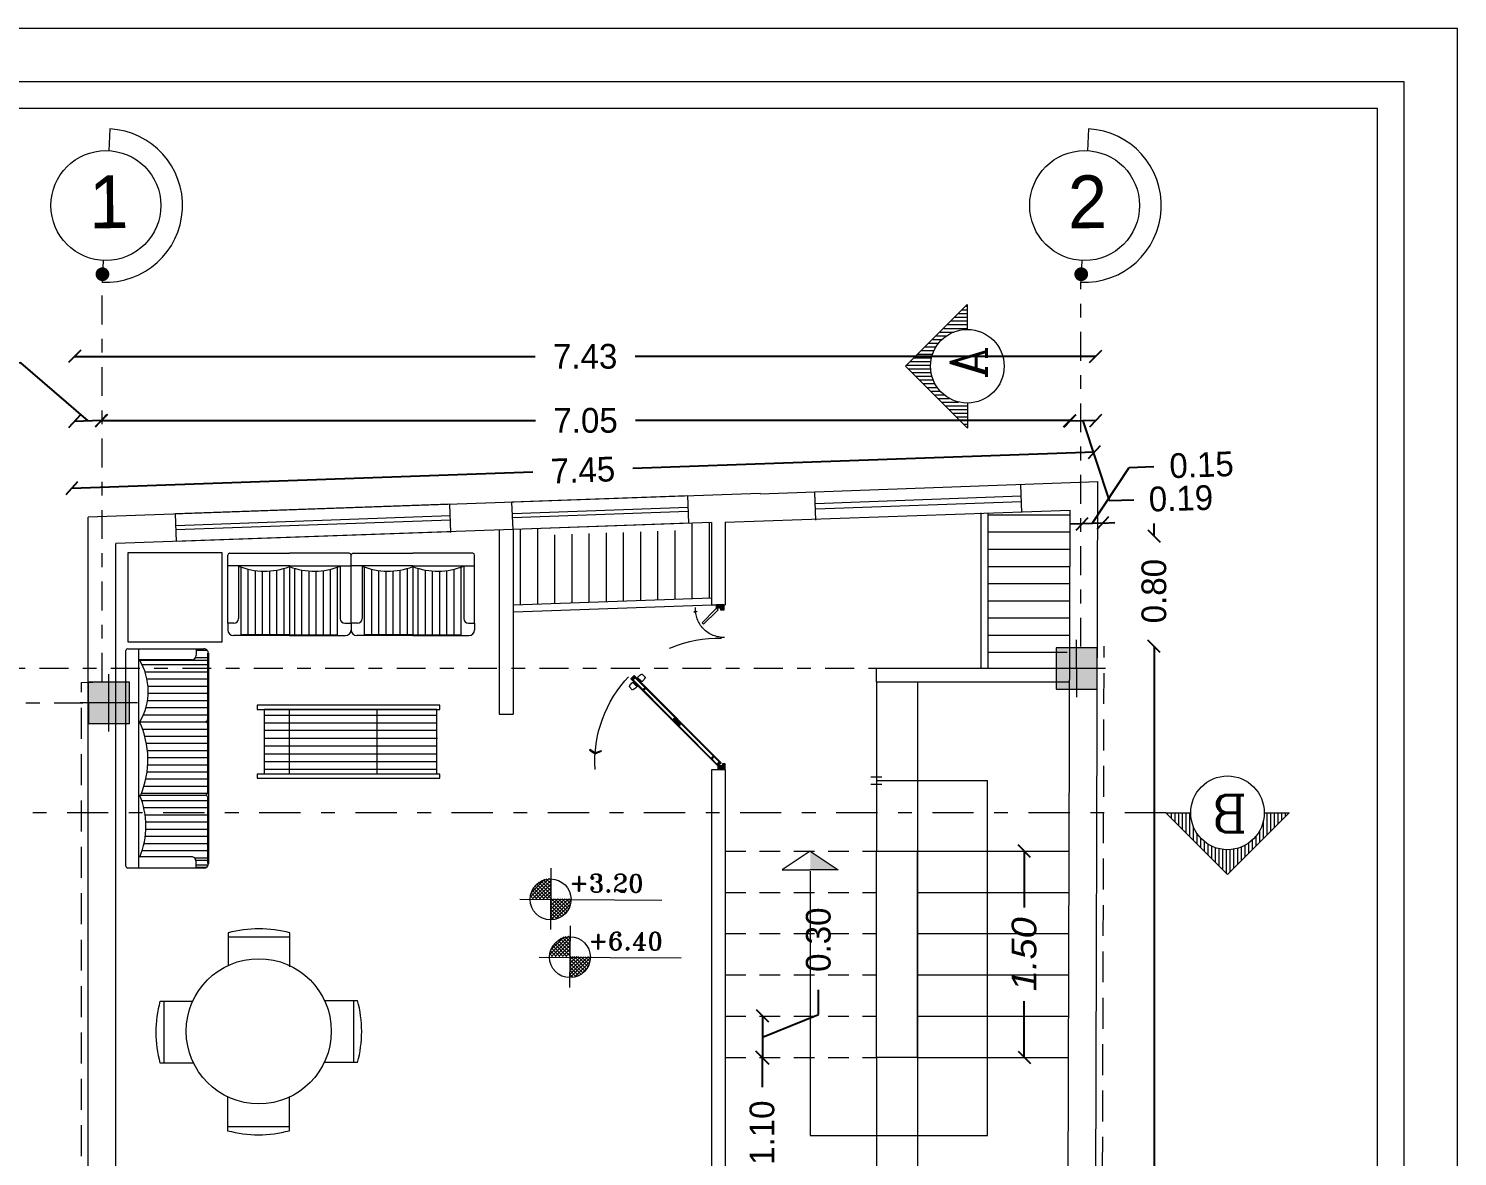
# Model space of a CAD drawing. Header units: metres. Extents: x 500 to 621, y -238 to -209.
# Drawn here: x 505.68 to 516.08, y -222.62 to -214.41 of the extents above; entities that cross this region are included whole.
import ezdxf

# ---------------------------------------------------------------- set-up
doc = ezdxf.new("R2010")
doc.units = ezdxf.units.M
doc.header["$LTSCALE"] = 6
doc.header["$MEASUREMENT"] = 0
for name, pattern in [('ACAD_ISO03W100', [30, 12, -18]), ('CONTINU', [0]), ('DASHDOT', [1, 0.5, -0.25, 0, -0.25]), ('HIDDEN', [0.375, 0.25, -0.125]), ('HIDDEN2', [0.1875, 0.125, -0.0625])]:
    doc.linetypes.add(name, pattern=pattern)
doc.layers.get('0').update_dxf_attribs({"lineweight": 0})
doc.layers.get('Defpoints').update_dxf_attribs({"lineweight": 0})
for name, color, linetype, lineweight in [('7', 8, 'Continuous', 0), ('AKS', 3, 'Continuous', 0), ('DASH', 1, 'HIDDEN', 0), ('door', 44, 'Continuous', 0), ('FURNITURE', 41, 'Continuous', 0), ('khate boresh', 2, 'Continuous', 0), ('LINE0.1', 1, 'Continuous', 0), ('LINE2', 2, 'Continuous', 0), ('MOBL', 1, 'Continuous', 0), ('MOBLMAN', 2, 'Continuous', 0), ('Wall-plan', 7, 'Continuous', 0)]:
    doc.layers.add(name, color=color, linetype=linetype, lineweight=lineweight)
doc.styles.add('(4)Arial Cursiva', font='ariali.ttf', dxfattribs={"width": 1.1})
doc.styles.add('ROMANC', font='romanc', dxfattribs={"width": 0.75, "height": 0.225})
doc.styles.add('ROMANT', font='romant')
doc.styles.add('ROMANTIC', font='rom_____.pfb', dxfattribs={"height": 0.25})
doc.styles.add('style4', font='', dxfattribs={"height": 0.18})
doc.styles.get('style4').set_extended_font_data('Alborz Badr')
doc.dimstyles.new('1-100', dxfattribs={"dimtxt": 0.22, "dimasz": 0.09, "dimexe": 0.18, "dimexo": 0.0625, "dimgap": 0.09, "dimtad": 0, "dimzin": 0, "dimdsep": 46, "dimtxsty": 'style4', "dimblk": 'OBLIQUE', "dimcen": 0.09, "dimse1": 1, "dimse2": 1, "dimclrd": 1, "dimclrt": 81, "dimadec": 0, "dimazin": 0, "dimtfac": 1, "dimtofl": 0, "dimtmove": 1, "dimatfit": 3, "dimfxl": 1, "dimtolj": 1, "dimtzin": 0, "dimarcsym": 0})
pattern_1 = [(180, (2031.1426552, 2056.4238165), (1e-15, -0.0020833333333), [])]

# ---------------------------------------------------------------- blocks, each defined once
blk = doc.blocks.new('door2')
at = {"layer": 'door'}
h = blk.add_hatch(dxfattribs=at)
h.set_pattern_fill('_USER', color=256, scale=0.002083, angle=-180, style=0, pattern_type=0)
h.set_pattern_definition(pattern_1)
h.paths.add_polyline_path([(1338.493, 1912.645), (1338.497, 1912.649), (1338.485, 1912.661), (1338.461, 1912.637), (1338.473, 1912.625), (1338.477, 1912.629)])
h = blk.add_hatch(dxfattribs=at)
h.set_pattern_fill('_USER', color=256, scale=0.002083, angle=-180, style=0, pattern_type=0)
h.set_pattern_definition(pattern_1)
h.paths.add_polyline_path([(1338.815, 1912.29), (1338.832, 1912.306), (1338.788, 1912.351), (1338.771, 1912.334), (1338.775, 1912.33)])
h = blk.add_hatch(dxfattribs=at)
h.set_pattern_fill('_USER', color=256, scale=0.002083, angle=45, style=0, pattern_type=0)
h.set_pattern_definition([(135, (645.9489042, 2056.4346499), (0.0014731391275, 0.0014731391275), [])])
h.paths.add_polyline_path([(1337.962, 1911.994), (1337.976, 1911.994), (1337.976, 1911.973), (1337.935, 1911.973), (1337.935, 1912.027), (1337.962, 1912.027)])
h = blk.add_hatch(dxfattribs=at)
h.set_pattern_fill('_USER', color=256, scale=0.002083, angle=-180, style=0, pattern_type=0)
h.set_pattern_definition(pattern_1)
h.paths.add_polyline_path([(1339.129, 1912.016), (1339.119, 1912.026), (1339.116, 1912.023), (1339.099, 1912.006), (1339.096, 1912.003), (1339.106, 1911.993)])
h = blk.add_hatch(dxfattribs=at)
h.set_pattern_fill('_USER', color=256, scale=0.002083, angle=45, style=0, pattern_type=0)
h.set_pattern_definition([(45, (2031.1426552, 2056.4238165), (-0.0014731391275, 0.0014731391275), [])])
h.paths.add_polyline_path([(1339.129, 1911.983), (1339.115, 1911.983), (1339.115, 1911.962), (1339.157, 1911.962), (1339.157, 1912.016), (1339.129, 1912.016)])
at = {"layer": 'DASH', "ltscale": 0.5}
for centre, radius, start, end in [((1339.096, 1912.016), 0.912, 86.1785, 181.7021), ((1337.97, 1911.974), 0.208, 358.2979, 93.8215)]:
    blk.add_arc(centre, radius, start, end, dxfattribs=at)
at = {"layer": 'door'}
for p, q in [((1338.472, 1912.556), (1338.451, 1912.577)), ((1338.461, 1912.637), (1338.485, 1912.661)), ((1338.473, 1912.625), (1338.461, 1912.637)), ((1338.472, 1912.611), (1338.469, 1912.607)), ((1338.477, 1912.629), (1338.473, 1912.625)), ((1338.505, 1912.582), (1338.476, 1912.611)), ((1338.477, 1912.629), (1338.493, 1912.645)), ((1338.485, 1912.606), (1338.482, 1912.604)), ((1338.482, 1912.604), (1338.498, 1912.588)), ((1338.482, 1912.604), (1338.498, 1912.588)), ((1338.484, 1912.611), (1338.483, 1912.608)), ((1338.502, 1912.589), (1338.483, 1912.608)), ((1338.502, 1912.589), (1338.483, 1912.608)), ((1338.484, 1912.614), (1338.508, 1912.59)), ((1338.485, 1912.614), (1338.484, 1912.614)), ((1338.484, 1912.614), (1338.484, 1912.611)), ((1338.506, 1912.59), (1338.484, 1912.611)), ((1338.484, 1912.611), (1338.506, 1912.59)), ((1338.497, 1912.649), (1338.485, 1912.661)), ((1338.509, 1912.59), (1338.485, 1912.614)), ((1338.493, 1912.645), (1338.497, 1912.649)), ((1338.501, 1912.59), (1338.498, 1912.588)), ((1338.505, 1912.578), (1338.501, 1912.574)), ((1338.506, 1912.59), (1338.502, 1912.589)), ((1338.508, 1912.59), (1338.506, 1912.59)), ((1338.508, 1912.638), (1338.509, 1912.638)), ((1338.532, 1912.614), (1338.508, 1912.638)), ((1338.508, 1912.59), (1338.509, 1912.59)), ((1338.509, 1912.638), (1338.533, 1912.614)), ((1338.509, 1912.638), (1338.511, 1912.638)), ((1338.511, 1912.638), (1338.515, 1912.639)), ((1338.532, 1912.617), (1338.511, 1912.638)), ((1338.511, 1912.638), (1338.532, 1912.617)), ((1338.512, 1912.65), (1338.516, 1912.654)), ((1338.541, 1912.618), (1338.512, 1912.647)), ((1338.533, 1912.62), (1338.515, 1912.639)), ((1338.533, 1912.62), (1338.515, 1912.639)), ((1338.516, 1912.638), (1338.518, 1912.64)), ((1338.518, 1912.64), (1338.534, 1912.624)), ((1338.518, 1912.64), (1338.534, 1912.624)), ((1338.532, 1912.622), (1338.534, 1912.624)), ((1338.532, 1912.617), (1338.533, 1912.62)), ((1338.533, 1912.614), (1338.532, 1912.617)), ((1338.533, 1912.614), (1338.532, 1912.614)), ((1338.544, 1912.618), (1338.548, 1912.621)), ((1338.566, 1912.651), (1338.545, 1912.672)), ((1338.553, 1912.558), (1338.564, 1912.569)), ((1338.558, 1912.553), (1338.553, 1912.558)), ((1338.555, 1912.55), (1338.572, 1912.567)), ((1338.569, 1912.564), (1338.564, 1912.569)), ((1338.771, 1912.334), (1338.788, 1912.351)), ((1338.832, 1912.306), (1338.788, 1912.351)), ((1338.815, 1912.29), (1338.832, 1912.306)), ((1337.972, 1912.037), (1338.069, 1912.133)), ((1338.08, 1912.122), (1337.984, 1912.025)), ((1337.984, 1912.025), (1338.08, 1912.122)), ((1338.069, 1912.133), (1338.08, 1912.122)), ((1339.055, 1912.05), (1339.072, 1912.067)), ((1339.099, 1912.006), (1339.055, 1912.05)), ((1339.058, 1912.053), (1339.063, 1912.048)), ((1339.063, 1912.048), (1339.074, 1912.059)), ((1339.069, 1912.064), (1339.074, 1912.059)), ((1339.116, 1912.023), (1339.072, 1912.067)), ((1337.935, 1912.027), (1337.935, 1911.973)), ((1337.962, 1912.027), (1337.935, 1912.027)), ((1337.935, 1911.973), (1337.976, 1911.973)), ((1337.962, 1912.027), (1337.972, 1912.037)), ((1337.974, 1912.015), (1337.962, 1912.027)), ((1337.962, 1911.994), (1337.962, 1912.027)), ((1337.976, 1911.994), (1337.962, 1911.994)), ((1337.984, 1912.025), (1337.974, 1912.015)), ((1337.976, 1911.973), (1337.976, 1911.994)), ((1339.099, 1912.006), (1339.096, 1912.003)), ((1339.096, 1912.003), (1339.106, 1911.993)), ((1339.116, 1912.023), (1339.099, 1912.006)), ((1339.106, 1911.993), (1339.129, 1912.016)), ((1339.115, 1911.983), (1339.129, 1911.983)), ((1339.115, 1911.962), (1339.115, 1911.983)), ((1339.157, 1911.962), (1339.115, 1911.962)), ((1339.119, 1912.026), (1339.116, 1912.023)), ((1339.129, 1912.016), (1339.119, 1912.026)), ((1339.129, 1911.983), (1339.129, 1912.016)), ((1339.129, 1912.016), (1339.157, 1912.016)), ((1339.157, 1912.016), (1339.157, 1911.962))]:
    blk.add_line(p, q, dxfattribs=at)
at = {"layer": 'door', "linetype": 'CONTINU'}
for p, q in [((1338.473, 1912.625), (1339.096, 1912.003)), ((1339.096, 1912.003), (1338.473, 1912.625)), ((1338.775, 1912.33), (1338.477, 1912.629)), ((1338.788, 1912.351), (1338.493, 1912.645)), ((1339.119, 1912.026), (1338.497, 1912.649)), ((1338.775, 1912.33), (1339.099, 1912.006)), ((1339.116, 1912.023), (1338.832, 1912.306))]:
    blk.add_line(p, q, dxfattribs=at)
at = {"layer": 'door'}
for points in [[(1339.039, 1912.926), (1339.021, 1912.879), (1339.017, 1912.881), (1339.034, 1912.925), (1339.009, 1912.966), (1339.013, 1912.968)], [(1337.983, 1912.182), (1337.987, 1912.172), (1337.988, 1912.172), (1337.984, 1912.182), (1337.99, 1912.191), (1337.989, 1912.192)]]:
    blk.add_lwpolyline(points, close=True, dxfattribs=at)
for centre, radius, start, end in [((1338.521, 1912.551), 0.0765, 133.2263, 157.7373), ((1338.453, 1912.579), 0.0025, 157.7373, 225), ((1338.474, 1912.609), 0.0025, 45, 135), ((1338.445, 1912.627), 0.0765, 292.2627, 316.7737), ((1338.503, 1912.58), 0.0025, 315, 45), ((1338.514, 1912.648), 0.0025, 135, 225), ((1338.571, 1912.601), 0.0765, 112.2627, 136.7737), ((1338.543, 1912.619), 0.0025, 225, 315), ((1338.543, 1912.67), 0.0025, 45, 112.2627), ((1338.496, 1912.677), 0.0765, 313.2263, 337.7373), ((1338.564, 1912.649), 0.0025, 337.7373, 45), ((1338.473, 1912.558), 0.0025, 225, 292.2627)]:
    blk.add_arc(centre, radius, start, end, dxfattribs=at)
blk = doc.blocks.new('CANAPEH2KH')
at = {"color": 24, "linetype": 'Continuous'}
for p, q in [((-0.524, 0), (0, 0)), ((0.524, 0), (0, 0)), ((-0.54, -0.612), (-0.54, -0.016)), ((0, -0.111), (-0.536, -0.111)), ((-0.445, -0.111), (-0.445, -0.572)), ((0, -0.111), (0, -0.713)), ((0, -0.111), (0.536, -0.111)), ((0.422, -0.721), (0.422, -0.122)), ((0.445, -0.111), (0.445, -0.572)), ((0.54, -0.612), (0.54, -0.016)), ((-0.54, -0.612), (-0.54, -0.671)), ((-0.485, -0.612), (-0.54, -0.612)), ((0.485, -0.612), (0.54, -0.612)), ((0.54, -0.612), (0.54, -0.671)), ((0, -0.721), (-0.49, -0.721)), ((0, -0.713), (-0.421, -0.713)), ((0, -0.713), (0.421, -0.713)), ((0, -0.721), (0.49, -0.721))]:
    blk.add_line(p, q, dxfattribs=at)
at = {"color": 9, "linetype": 'Continuous', "ltscale": 0.02}
for p, q in [((-0.422, -0.721), (-0.422, -0.122)), ((-0.36, -0.713), (-0.36, -0.14)), ((-0.297, -0.713), (-0.297, -0.152)), ((-0.235, -0.713), (-0.235, -0.157)), ((-0.172, -0.713), (-0.172, -0.155)), ((-0.11, -0.713), (-0.11, -0.148)), ((-0.047, -0.713), (-0.047, -0.133)), ((0.047, -0.713), (0.047, -0.133)), ((0.11, -0.713), (0.11, -0.148)), ((0.172, -0.713), (0.172, -0.155)), ((0.235, -0.713), (0.235, -0.157)), ((0.297, -0.713), (0.297, -0.152)), ((0.36, -0.713), (0.36, -0.14))]:
    blk.add_line(p, q, dxfattribs=at)
at = {"color": 24, "linetype": 'Continuous'}
for centre, radius, start, end in [((-0.524, -0.016), 0.016, 90, 180), ((-0.216, 0.461), 0.618, 248.1861, 290.5123), ((0.216, 0.461), 0.618, 249.4877, 291.8139), ((0.524, -0.016), 0.016, 0, 90), ((-0.485, -0.572), 0.04, 270, 0), ((0.485, -0.572), 0.04, 180, 270), ((-0.49, -0.671), 0.05, 180, 270), ((0.49, -0.671), 0.05, 270, 0)]:
    blk.add_arc(centre, radius, start, end, dxfattribs=at)
blk = doc.blocks.new('RAHATY')
at = {"color": 24, "linetype": 'Continuous'}
for p, q in [((-0.319, 0.027), (-0.319, -1.571)), ((-0.282, 0.027), (-0.319, 0.027)), ((-0.282, -1.571), (-0.282, 0.027)), ((-0.282, 0), (-0.282, -1.511)), ((0.282, 0), (-0.282, 0)), ((0.282, -1.511), (0.282, 0)), ((0.283, 0.027), (0.283, -1.571)), ((0.319, 0.027), (0.283, 0.027)), ((0.319, -1.571), (0.319, 0.027)), ((-0.282, -0.524), (0.284, -0.524)), ((-0.282, -1.292), (0.284, -1.292)), ((-0.319, -1.571), (-0.282, -1.571)), ((-0.282, -1.511), (0.282, -1.511)), ((0.283, -1.571), (0.319, -1.571))]:
    blk.add_line(p, q, dxfattribs=at)
at = {"color": 9, "linetype": 'Continuous'}
for p, q in [((-0.229, 0.001), (-0.229, -1.512)), ((-0.165, -1.512), (-0.165, 0.001)), ((-0.097, 0.001), (-0.097, -1.508)), ((-0.029, -1.508), (-0.029, 0.005)), ((0.039, 0.001), (0.039, -1.512)), ((0.108, -1.512), (0.108, 0.001)), ((0.176, 0.001), (0.176, -1.512)), ((0.24, -1.512), (0.24, 0.001))]:
    blk.add_line(p, q, dxfattribs=at)
at = {"linetype": 'Continuous'}
blk.add_line((-0.282, -1.166), (-0.282, -1.182), dxfattribs=at)
blk = doc.blocks.new('CANAPEHKH')
at = {"color": 24, "linetype": 'Continuous'}
for p, q in [((-0.943, 0), (0.943, 0)), ((-0.959, -0.681), (-0.959, -0.016)), ((0.959, -0.111), (-0.959, -0.111)), ((-0.861, -0.573), (-0.861, -0.111)), ((-0.32, -0.114), (-0.32, -0.697)), ((0.317, -0.706), (0.317, -0.121)), ((0.32, -0.114), (0.32, -0.697)), ((0.857, -0.721), (0.857, -0.121)), ((0.861, -0.573), (0.861, -0.111)), ((0.959, -0.016), (0.959, -0.681)), ((-0.308, -0.712), (-0.308, -0.135)), ((-0.959, -0.613), (-0.901, -0.613)), ((-0.955, -0.698), (-0.955, -0.613)), ((-0.933, -0.718), (-0.933, -0.613)), ((0.959, -0.613), (0.901, -0.613)), ((0.942, -0.714), (0.942, -0.613)), ((-0.336, -0.713), (-0.919, -0.713)), ((0.919, -0.721), (-0.919, -0.721)), ((0.919, -0.713), (-0.304, -0.713)), ((0.317, -0.721), (0.317, -0.713)), ((0.919, -0.713), (0.336, -0.713))]:
    blk.add_line(p, q, dxfattribs=at)
at = {"color": 9, "linetype": 'Continuous', "ltscale": 0.02}
for p, q in [((-0.808, -0.721), (-0.808, -0.141)), ((-0.746, -0.721), (-0.746, -0.158)), ((-0.683, -0.721), (-0.683, -0.169)), ((-0.621, -0.721), (-0.621, -0.174)), ((-0.558, -0.721), (-0.558, -0.174)), ((-0.496, -0.721), (-0.496, -0.168)), ((-0.433, -0.721), (-0.433, -0.156)), ((-0.371, -0.721), (-0.371, -0.138)), ((-0.246, -0.713), (-0.246, -0.157)), ((-0.183, -0.713), (-0.183, -0.174)), ((-0.121, -0.713), (-0.121, -0.185)), ((-0.058, -0.713), (-0.058, -0.191)), ((0.004, -0.713), (0.004, -0.193)), ((0.067, -0.713), (0.067, -0.189)), ((0.129, -0.713), (0.129, -0.18)), ((0.192, -0.713), (0.192, -0.166)), ((0.254, -0.713), (0.254, -0.147)), ((0.379, -0.721), (0.379, -0.152)), ((0.442, -0.721), (0.442, -0.175)), ((0.504, -0.721), (0.504, -0.189)), ((0.567, -0.721), (0.567, -0.195)), ((0.629, -0.721), (0.629, -0.193)), ((0.692, -0.721), (0.692, -0.185)), ((0.754, -0.721), (0.754, -0.168)), ((0.817, -0.721), (0.817, -0.142)), ((-0.893, -0.721), (-0.893, -0.612)), ((-0.871, -0.721), (-0.871, -0.598)), ((0.879, -0.721), (0.879, -0.606))]:
    blk.add_line(p, q, dxfattribs=at)
at = {"color": 0, "linetype": 'Continuous', "ltscale": 0.02}
for p, q in [((-0.308, -0.721), (-0.308, -0.712)), ((-0.268, -0.721), (-0.268, -0.713)), ((-0.246, -0.721), (-0.246, -0.713)), ((-0.205, -0.721), (-0.205, -0.713)), ((-0.183, -0.721), (-0.183, -0.713)), ((-0.143, -0.721), (-0.143, -0.713)), ((-0.121, -0.721), (-0.121, -0.713)), ((-0.08, -0.721), (-0.08, -0.713)), ((-0.058, -0.721), (-0.058, -0.713)), ((-0.018, -0.721), (-0.018, -0.713)), ((0.004, -0.721), (0.004, -0.713)), ((0.045, -0.721), (0.045, -0.713)), ((0.067, -0.721), (0.067, -0.713)), ((0.107, -0.721), (0.107, -0.713)), ((0.129, -0.721), (0.129, -0.713)), ((0.17, -0.721), (0.17, -0.713)), ((0.192, -0.721), (0.192, -0.713)), ((0.232, -0.721), (0.232, -0.713)), ((0.254, -0.721), (0.254, -0.713)), ((0.295, -0.721), (0.295, -0.713))]:
    blk.add_line(p, q, dxfattribs=at)
at = {"color": 0, "linetype": 'Continuous'}
for centre, start, end in [((-0.943, -0.016), 90, 180), ((0.943, -0.016), 0, 90)]:
    blk.add_arc(centre, 0.016, start, end, dxfattribs=at)
at = {"color": 24, "linetype": 'Continuous'}
for centre, radius, start, end in [((-0.594, 0.524), 0.699, 247.4535, 293.0575), ((-0.012, 0.597), 0.789, 247.0201, 294.8557), ((0.587, 0.332), 0.527, 239.5322, 301.3675), ((-0.901, -0.573), 0.04, 270, 0), ((0.901, -0.573), 0.04, 180, 270), ((-0.919, -0.681), 0.04, 180, 270), ((-0.336, -0.697), 0.016, 270, 0), ((-0.304, -0.697), 0.016, 180, 270), ((0.304, -0.697), 0.016, 270, 0), ((0.336, -0.697), 0.016, 180, 270), ((0.919, -0.681), 0.04, 270, 0)]:
    blk.add_arc(centre, radius, start, end, dxfattribs=at)
blk = doc.blocks.new('_Oblique')
at = {"color": 0, "linetype": 'ByBlock', "lineweight": -2}
blk.add_line((-0.5, -0.5), (0.5, 0.5), dxfattribs=at)
blk = doc.blocks.new('*D344')
at = {"layer": 'Defpoints', "color": 0, "transparency": 16777216}
for p in [(513.512, -218.904), (513.467, -234.174), (513.875, -234.174)]:
    blk.add_point(p, dxfattribs=at)
at = {"layer": 'LINE0.1', "color": 1, "lineweight": -2, "transparency": 16777216}
for p, q in [((513.875, -218.904), (513.875, -226.107)), ((513.875, -234.174), (513.875, -226.972))]:
    blk.add_line(p, q, dxfattribs=at)
at = {"layer": 'LINE0.1', "color": 1, "lineweight": -2, "transparency": 16777216, "xscale": 0.09, "yscale": 0.09, "zscale": 0.09}
for p, rotation in [((513.875, -218.904), 90), ((513.875, -234.174), 270)]:
    blk.add_blockref('_Oblique', p, dxfattribs=dict(at, rotation=rotation))
at = {"layer": 'LINE0.1', "color": 81, "transparency": 16777216, "insert": (513.875, -226.539), "char_height": 0.18, "attachment_point": 5, "rotation": 90, "style": 'style4'}
blk.add_mtext('\\A1;15.27', dxfattribs=at)
blk = doc.blocks.new('*D345')
at = {"color": 1, "lineweight": -2, "transparency": 16777216}
for p, q in [((513.694, -217.603), (513.874, -217.597)), ((513.426, -218.011), (513.694, -217.603)), ((513.352, -218.014), (513.262, -218.017)), ((513.501, -218.008), (513.352, -218.014)), ((513.501, -218.008), (513.591, -218.005))]:
    blk.add_line(p, q, dxfattribs=at)
at = {"layer": 'Defpoints', "color": 0, "transparency": 16777216}
for p in [(513.352, -218.014), (513.352, -218.014), (513.501, -218.008)]:
    blk.add_point(p, dxfattribs=at)
at = {"color": 1, "lineweight": -2, "transparency": 16777216, "xscale": 0.09, "yscale": 0.09, "zscale": 0.09}
for p, rotation in [((513.352, -218.014), 2.031964103118423), ((513.501, -218.008), 182.0319641031184)]:
    blk.add_blockref('_Oblique', p, dxfattribs=dict(at, rotation=rotation))
at = {"color": 81, "transparency": 16777216, "insert": (514.221, -217.585), "char_height": 0.18, "attachment_point": 5, "rotation": 2.032, "style": 'style4'}
blk.add_mtext('\\A1;0.15', dxfattribs=at)
blk = doc.blocks.new('*D346')
at = {"layer": 'Defpoints', "color": 0, "transparency": 16777216}
for p in [(513.875, -218.101), (513.875, -218.101), (513.875, -218.904)]:
    blk.add_point(p, dxfattribs=at)
at = {"layer": 'LINE0.1', "color": 1, "lineweight": -2, "transparency": 16777216}
for p, q in [((513.875, -218.101), (513.875, -218.011)), ((513.875, -218.904), (513.875, -218.994))]:
    blk.add_line(p, q, dxfattribs=at)
at = {"layer": 'LINE0.1', "color": 1, "lineweight": -2, "transparency": 16777216, "xscale": 0.09, "yscale": 0.09, "zscale": 0.09}
for p, rotation in [((513.875, -218.101), 270), ((513.875, -218.904), 90)]:
    blk.add_blockref('_Oblique', p, dxfattribs=dict(at, rotation=rotation))
at = {"layer": 'LINE0.1', "color": 81, "transparency": 16777216, "insert": (513.875, -218.503), "char_height": 0.18, "attachment_point": 5, "rotation": 90, "style": 'style4'}
blk.add_mtext('\\A1;0.80', dxfattribs=at)
blk = doc.blocks.new('*X321')
at = {"color": 0}
for p, q in [((4.916, 4.2), (4.958, 4.2)), ((4.956, 4.24), (4.958, 4.24)), ((4.756, 4.04), (4.958, 4.04)), ((4.796, 4.08), (4.958, 4.08)), ((4.836, 4.12), (4.958, 4.12)), ((4.876, 4.16), (4.958, 4.16)), ((4.596, 3.88), (4.703, 3.88)), ((4.636, 3.92), (4.761, 3.92)), ((4.676, 3.96), (4.861, 3.96)), ((4.716, 4), (4.958, 4)), ((4.476, 3.76), (4.605, 3.76)), ((4.516, 3.8), (4.629, 3.8)), ((4.556, 3.84), (4.661, 3.84)), ((4.316, 3.6), (4.559, 3.6)), ((4.356, 3.64), (4.563, 3.64)), ((4.396, 3.68), (4.572, 3.68)), ((4.436, 3.72), (4.586, 3.72)), ((4.3, 3.56), (4.558, 3.56)), ((4.34, 3.52), (4.561, 3.52)), ((4.38, 3.48), (4.568, 3.48)), ((4.42, 3.44), (4.58, 3.44)), ((4.46, 3.4), (4.596, 3.4)), ((4.5, 3.36), (4.618, 3.36)), ((4.54, 3.32), (4.647, 3.32)), ((4.58, 3.28), (4.684, 3.28)), ((4.62, 3.24), (4.734, 3.24)), ((4.66, 3.2), (4.81, 3.2)), ((4.7, 3.16), (4.958, 3.16)), ((4.74, 3.12), (4.958, 3.12)), ((4.78, 3.08), (4.958, 3.08)), ((4.82, 3.04), (4.958, 3.04)), ((4.86, 3), (4.958, 3)), ((4.9, 2.96), (4.958, 2.96)), ((4.94, 2.92), (4.958, 2.92))]:
    blk.add_line(p, q, dxfattribs=at)
blk = doc.blocks.new('*X320')
at = {"color": 0}
for p, q in [((77.88, 11.377), (78.065, 11.562)), ((77.888, 11.42), (78.022, 11.554)), ((77.901, 11.362), (78.08, 11.541)), ((78.016, 11.362), (77.91, 11.468)), ((78.051, 11.362), (77.925, 11.489)), ((77.936, 11.362), (78.08, 11.506)), ((78.08, 11.369), (77.942, 11.507)), ((78.08, 11.405), (77.961, 11.523)), ((77.972, 11.362), (78.08, 11.47)), ((78.08, 11.44), (77.983, 11.537)), ((78.08, 11.475), (78.007, 11.548)), ((78.08, 11.511), (78.034, 11.557)), ((78.08, 11.546), (78.064, 11.562)), ((77.91, 11.362), (77.882, 11.39)), ((77.945, 11.362), (77.888, 11.419)), ((77.981, 11.362), (77.898, 11.445)), ((78.007, 11.362), (78.08, 11.435)), ((78.042, 11.362), (78.08, 11.4)), ((78.078, 11.362), (78.08, 11.364)), ((78.08, 11.329), (78.113, 11.362)), ((78.08, 11.294), (78.149, 11.362)), ((78.08, 11.258), (78.184, 11.362)), ((78.08, 11.223), (78.219, 11.362)), ((78.08, 11.188), (78.255, 11.362)), ((78.206, 11.207), (78.08, 11.334)), ((78.225, 11.224), (78.087, 11.362)), ((78.09, 11.163), (78.28, 11.352)), ((78.241, 11.244), (78.122, 11.362)), ((78.255, 11.265), (78.157, 11.362)), ((78.266, 11.289), (78.193, 11.362)), ((78.274, 11.316), (78.228, 11.362)), ((78.279, 11.347), (78.263, 11.362)), ((78.186, 11.193), (78.08, 11.298)), ((78.163, 11.18), (78.08, 11.263)), ((78.137, 11.171), (78.08, 11.228)), ((78.108, 11.164), (78.08, 11.192)), ((78.132, 11.169), (78.273, 11.31)), ((78.204, 11.205), (78.237, 11.239))]:
    blk.add_line(p, q, dxfattribs=at)
blk = doc.blocks.new('*D348')
at = {"color": 1, "lineweight": -2, "transparency": 16777216}
for p, q in [((511.022, -221.895), (511.022, -222.113)), ((511.022, -222.991), (511.022, -222.773))]:
    blk.add_line(p, q, dxfattribs=at)
at = {"layer": 'Defpoints', "color": 0, "transparency": 16777216}
for p in [(511.022, -221.895), (511.022, -222.991), (511.022, -222.991)]:
    blk.add_point(p, dxfattribs=at)
at = {"color": 1, "lineweight": -2, "transparency": 16777216, "xscale": 0.09, "yscale": 0.09, "zscale": 0.09}
for p, rotation in [((511.022, -221.895), 90), ((511.022, -222.991), 270)]:
    blk.add_blockref('_Oblique', p, dxfattribs=dict(at, rotation=rotation))
at = {"color": 81, "transparency": 16777216, "insert": (511.022, -222.443), "char_height": 0.18, "attachment_point": 5, "rotation": 90, "style": 'style4'}
blk.add_mtext('\\A1;1.10', dxfattribs=at)
blk = doc.blocks.new('*D349')
at = {"color": 1, "lineweight": -2, "transparency": 16777216}
for p, q in [((511.432, -221.583), (511.432, -221.403)), ((511.026, -221.747), (511.432, -221.583)), ((511.026, -221.595), (511.026, -221.899))]:
    blk.add_line(p, q, dxfattribs=at)
at = {"layer": 'Defpoints', "color": 0, "transparency": 16777216}
for p in [(511.026, -221.595), (511.026, -221.899), (511.026, -221.899)]:
    blk.add_point(p, dxfattribs=at)
at = {"color": 1, "lineweight": -2, "transparency": 16777216, "xscale": 0.09, "yscale": 0.09, "zscale": 0.09}
for p, rotation in [((511.026, -221.595), 90), ((511.026, -221.899), 270)]:
    blk.add_blockref('_Oblique', p, dxfattribs=dict(at, rotation=rotation))
at = {"color": 81, "transparency": 16777216, "insert": (511.432, -221.039), "char_height": 0.18, "attachment_point": 5, "rotation": 90, "style": 'style4'}
blk.add_mtext('\\A1;0.30', dxfattribs=at)
blk = doc.blocks.new('*D371')
at = {"layer": 'Defpoints', "color": 0, "linetype": 'Continuous', "transparency": 16777216}
for p in [(512.93, -220.395), (512.93, -221.895), (512.93, -221.895)]:
    blk.add_point(p, dxfattribs=at)
at = {"layer": 'LINE0.1', "color": 1, "linetype": 'Continuous', "lineweight": -2, "transparency": 16777216}
for p, q in [((512.93, -220.395), (512.93, -220.805)), ((512.93, -221.895), (512.93, -221.485))]:
    blk.add_line(p, q, dxfattribs=at)
at = {"layer": 'LINE0.1', "color": 1, "linetype": 'Continuous', "lineweight": -2, "transparency": 16777216, "xscale": 0.09, "yscale": 0.09, "zscale": 0.09}
for p, rotation in [((512.93, -220.395), 90), ((512.93, -221.895), 270)]:
    blk.add_blockref('_Oblique', p, dxfattribs=dict(at, rotation=rotation))
at = {"layer": 'LINE0.1', "color": 81, "linetype": 'Continuous', "transparency": 16777216, "insert": (512.93, -221.145), "char_height": 0.18, "attachment_point": 5, "rotation": 90, "style": '(4)Arial Cursiva'}
blk.add_mtext('\\A1;1.50', dxfattribs=at)
blk = doc.blocks.new('*D350')
at = {"color": 1, "lineweight": -2, "transparency": 16777216}
for p, q in [((513.441, -217.491), (510.082, -217.61)), ((505.996, -217.755), (509.354, -217.636))]:
    blk.add_line(p, q, dxfattribs=at)
at = {"layer": 'Defpoints', "color": 0, "transparency": 16777216}
for p in [(513.441, -217.491), (513.457, -217.936), (506.011, -218.2)]:
    blk.add_point(p, dxfattribs=at)
at = {"color": 1, "lineweight": -2, "transparency": 16777216, "xscale": 0.09, "yscale": 0.09, "zscale": 0.09}
for p, rotation in [((513.441, -217.491), 2.031883819244569), ((505.996, -217.755), 182.0318838192446)]:
    blk.add_blockref('_Oblique', p, dxfattribs=dict(at, rotation=rotation))
at = {"color": 81, "transparency": 16777216, "insert": (509.718, -217.623), "char_height": 0.18, "attachment_point": 5, "rotation": 2.0319, "style": 'style4'}
blk.add_mtext('\\A1;7.45', dxfattribs=at)
blk = doc.blocks.new('*D351')
at = {"color": 1, "lineweight": -2, "transparency": 16777216}
for p, q in [((506.212, -217.262), (509.373, -217.262)), ((513.262, -217.262), (510.101, -217.262))]:
    blk.add_line(p, q, dxfattribs=at)
at = {"layer": 'Defpoints', "color": 0, "transparency": 16777216}
for p in [(506.212, -217.262), (513.262, -217.262), (513.262, -217.267)]:
    blk.add_point(p, dxfattribs=at)
at = {"color": 1, "lineweight": -2, "transparency": 16777216, "xscale": 0.09, "yscale": 0.09, "zscale": 0.09, "rotation": 180}
blk.add_blockref('_Oblique', (506.212, -217.262), dxfattribs=at)
at = {"color": 1, "lineweight": -2, "transparency": 16777216, "xscale": 0.09, "yscale": 0.09, "zscale": 0.09}
blk.add_blockref('_Oblique', (513.262, -217.262), dxfattribs=at)
at = {"color": 81, "transparency": 16777216, "insert": (509.737, -217.262), "char_height": 0.18, "attachment_point": 5, "style": 'style4'}
blk.add_mtext('\\A1;7.05', dxfattribs=at)
blk = doc.blocks.new('*D352')
at = {"color": 1, "lineweight": -2, "transparency": 16777216}
for p, q in [((505.625, -216.842), (505.445, -216.848)), ((506.115, -217.265), (505.625, -216.842)), ((506.212, -217.262), (506.017, -217.268))]:
    blk.add_line(p, q, dxfattribs=at)
at = {"layer": 'Defpoints', "color": 0, "transparency": 16777216}
for p in [(506.017, -217.268), (506.017, -217.268), (506.212, -217.262)]:
    blk.add_point(p, dxfattribs=at)
at = {"color": 1, "lineweight": -2, "transparency": 16777216, "xscale": 0.09, "yscale": 0.09, "zscale": 0.09}
for p, rotation in [((506.017, -217.268), 182.0319641030878), ((506.212, -217.262), 2.0319641030878)]:
    blk.add_blockref('_Oblique', p, dxfattribs=dict(at, rotation=rotation))
at = {"color": 81, "transparency": 16777216, "insert": (505.102, -216.86), "char_height": 0.18, "attachment_point": 5, "rotation": 2.032, "style": 'style4'}
blk.add_mtext('\\A1;0.19', dxfattribs=at)
blk = doc.blocks.new('*D353')
at = {"color": 1, "lineweight": -2, "transparency": 16777216}
for p, q in [((513.451, -217.261), (513.262, -217.267)), ((513.357, -217.264), (513.548, -217.844)), ((513.548, -217.844), (513.728, -217.839))]:
    blk.add_line(p, q, dxfattribs=at)
at = {"layer": 'Defpoints', "color": 0, "transparency": 16777216}
for p in [(513.262, -217.267), (513.262, -217.267), (513.451, -217.261)]:
    blk.add_point(p, dxfattribs=at)
at = {"color": 1, "lineweight": -2, "transparency": 16777216, "xscale": 0.09, "yscale": 0.09, "zscale": 0.09}
for p, rotation in [((513.262, -217.267), 181.6027099365286), ((513.451, -217.261), 1.602709936528628)]:
    blk.add_blockref('_Oblique', p, dxfattribs=dict(at, rotation=rotation))
at = {"color": 81, "transparency": 16777216, "insert": (514.071, -217.829), "char_height": 0.18, "attachment_point": 5, "rotation": 1.6027, "style": 'style4'}
blk.add_mtext('\\A1;0.19', dxfattribs=at)
blk = doc.blocks.new('*D354')
at = {"color": 1, "lineweight": -2, "transparency": 16777216}
for p, q in [((506.017, -216.796), (509.37, -216.796)), ((513.451, -216.796), (510.099, -216.796))]:
    blk.add_line(p, q, dxfattribs=at)
at = {"layer": 'Defpoints', "color": 0, "transparency": 16777216}
for p in [(506.017, -216.803), (513.451, -216.796), (513.451, -216.796)]:
    blk.add_point(p, dxfattribs=at)
at = {"color": 1, "lineweight": -2, "transparency": 16777216, "xscale": 0.09, "yscale": 0.09, "zscale": 0.09, "rotation": 180}
blk.add_blockref('_Oblique', (506.017, -216.796), dxfattribs=at)
at = {"color": 1, "lineweight": -2, "transparency": 16777216, "xscale": 0.09, "yscale": 0.09, "zscale": 0.09}
blk.add_blockref('_Oblique', (513.451, -216.796), dxfattribs=at)
at = {"color": 81, "transparency": 16777216, "insert": (509.734, -216.796), "char_height": 0.18, "attachment_point": 5, "style": 'style4'}
blk.add_mtext('\\A1;7.43', dxfattribs=at)
blk = doc.blocks.new('col')
h = blk.add_hatch(color=8)
h.paths.add_polyline_path([(82.521, 27.096), (82.111, 27.096), (82.111, 26.687), (82.52, 26.687)])
h.paths.add_polyline_path([(82.52, 26.687), (82.111, 26.687), (82.111, 26.278), (82.521, 26.278)])
h.paths.add_polyline_path([(82.929, 26.278), (82.929, 26.687), (82.52, 26.687), (82.521, 26.278)])
h.paths.add_polyline_path([(82.929, 26.687), (82.929, 27.096), (82.521, 27.096), (82.52, 26.687)])
at = {"color": 1, "ltscale": 0.01}
for p, q in [((82.521, 27.256), (82.521, 26.118)), ((81.951, 26.687), (83.089, 26.687))]:
    blk.add_line(p, q, dxfattribs=at)
at = {"color": 1}
for p, q in [((82.929, 27.096), (82.111, 27.096)), ((82.111, 27.096), (82.111, 26.278)), ((82.929, 26.278), (82.929, 27.096)), ((82.111, 26.278), (82.929, 26.278))]:
    blk.add_line(p, q, dxfattribs=at)

msp = doc.modelspace()

# ---------------------------------------------------------------- hatches: boundary and pattern name
at = {"layer": 'LINE0.1'}
h = msp.add_hatch(dxfattribs=at)
h.set_pattern_fill('ANSI31', color=8, angle=315)
h.set_pattern_definition([(0, (-3.33167, -1.07289), (0, 0.125), [])])
h.paths.add_polyline_path([(513.265, -217.913), (512.665, -217.934), (512.665, -219.007), (513.242, -219.007), (513.242, -219.007), (513.242, -218.907), (513.262, -218.907)])
h = msp.add_hatch(dxfattribs=at)
h.set_pattern_fill('ANSI31', color=8, angle=225)
h.set_pattern_definition([(270, (1009.63852, -283.93355), (0.125, 0), [])])
h.paths.add_polyline_path([(509.408, -218.098), (509.406, -218.048), (509.209, -218.055), (509.209, -218.605), (510.715, -218.551), (510.715, -218.001), (510.406, -218.012), (510.407, -218.061)])
at = {"layer": 'MOBLMAN', "linetype": 'Continuous'}
h = msp.add_hatch(color=24, dxfattribs=at)
h.dxf.hatch_style = 1
h.paths.add_polyline_path([(511.372, -220.53), (511.576, -220.53), (511.372, -220.395)])

# ---------------------------------------------------------------- linework, layer by layer
for p, q in [((512.516, -216.418), (512.516, -216.599)), ((511.007, -217.795), (513.466, -217.705)), ((513.417, -234.124), (513.466, -217.705)), ((511.007, -217.793), (506.117, -217.964)), ((510.488, -218.008), (510.481, -217.808)), ((511.414, -217.986), (511.407, -217.786)), ((512.913, -217.931), (512.906, -217.731)), ((508.757, -218.076), (508.749, -217.871)), ((509.209, -218.055), (509.201, -217.855)), ((510.754, -218.002), (513.265, -217.913)), ((513.245, -224.66), (513.265, -217.913)), ((506.117, -234.039), (506.117, -217.964)), ((510.654, -218.005), (506.317, -218.157)), ((506.758, -218.142), (506.751, -217.942)), ((506.758, -218.142), (506.751, -217.942)), ((510.654, -218.005), (510.654, -218.602)), ((510.754, -218.002), (510.754, -218.602)), ((509.109, -218.058), (509.109, -219.399)), ((509.209, -218.055), (509.209, -219.399)), ((506.317, -225.16), (506.317, -218.157)), ((506.067, -219.169), (506.317, -219.16)), ((506.317, -219.167), (506.317, -219.16)), ((506.317, -219.36), (506.317, -219.36)), ((509.109, -219.399), (509.209, -219.399)), ((510.654, -219.802), (510.654, -223.094)), ((510.754, -219.802), (510.754, -222.995)), ((512.153, -220.395), (513.253, -220.395)), ((512.154, -221.895), (512.154, -220.395)), ((512.154, -220.695), (513.253, -220.695)), ((512.154, -220.995), (513.253, -220.995)), ((512.154, -221.295), (513.253, -221.295)), ((512.154, -221.595), (513.253, -221.595)), ((512.154, -221.895), (513.253, -221.895))]:
    msp.add_line(p, q)
at = {"color": 5}
for p, q in [((508.749, -217.871), (506.751, -217.942)), ((510.481, -217.81), (509.201, -217.855)), ((510.484, -217.894), (509.204, -217.94)), ((512.909, -217.813), (511.41, -217.867)), ((512.911, -217.853), (511.412, -217.907)), ((508.752, -217.956), (506.754, -218.027)), ((508.754, -217.986), (506.755, -218.057)), ((510.485, -217.924), (509.205, -217.97)), ((510.488, -218.008), (509.209, -218.055)), ((508.757, -218.071), (506.758, -218.142))]:
    msp.add_line(p, q, dxfattribs=at)
at = {"color": 24}
for p, q in [((512.615, -217.934), (512.615, -219.064)), ((512.665, -217.934), (512.665, -219.064)), ((509.212, -218.603), (510.654, -218.552)), ((509.214, -218.653), (510.654, -218.602)), ((513.962, -220.116), (514.142, -220.116)), ((507.135, -220.99), (507.135, -221.227)), ((507.135, -221.018), (507.585, -221.018)), ((507.585, -221.236), (507.585, -220.99)), ((506.639, -221.487), (506.875, -221.487)), ((506.667, -221.487), (506.667, -221.937)), ((507.836, -221.482), (508.077, -221.482)), ((508.049, -221.932), (508.049, -221.482)), ((506.885, -221.937), (506.639, -221.937)), ((508.077, -221.932), (507.835, -221.932)), ((507.131, -222.181), (507.131, -222.429)), ((507.581, -222.429), (507.581, -222.184)), ((507.581, -222.4), (507.131, -222.4))]:
    msp.add_line(p, q, dxfattribs=at)
at = {"color": 8, "linetype": 'HIDDEN2', "ltscale": 0.3}
for p, q in [((513.467, -234.174), (513.512, -218.904)), ((506.067, -234.089), (506.067, -219.169))]:
    msp.add_line(p, q, dxfattribs=at)
at = {"color": 2}
msp.add_lwpolyline([(516.084, -237.461), (516.084, -214.411), (499.786, -214.411), (499.786, -237.461)], close=True, dxfattribs=at)
at = {"color": 7}
for points in [[(515.696, -237.073), (515.696, -214.799), (500.174, -214.799), (500.174, -237.073)], [(515.502, -236.879), (515.502, -214.993), (500.368, -214.993), (500.368, -236.879)]]:
    msp.add_lwpolyline(points, close=True, dxfattribs=at)
at = {"color": 24}
msp.add_circle((507.358, -221.705), 0.528, dxfattribs=at)
for centre, start, end in [((507.36, -221.829), 90, 105), ((507.36, -221.829), 75, 90), ((507.478, -221.712), 165, 180), ((507.238, -221.707), 0, 15), ((507.478, -221.712), 180, 195), ((507.238, -221.707), 345, 0), ((507.356, -221.589), 255, 270), ((507.356, -221.589), 270, 285)]:
    msp.add_arc(centre, 0.869, start, end, dxfattribs=at)
at = {"layer": '7', "color": 24, "linetype": 'HIDDEN2', "ltscale": 0.2}
for p, q in [((510.754, -220.395), (511.854, -220.395)), ((510.754, -220.695), (511.854, -220.695)), ((510.754, -220.995), (511.854, -220.995)), ((510.754, -221.295), (511.854, -221.295)), ((510.754, -221.595), (511.854, -221.595)), ((510.754, -221.895), (511.854, -221.895))]:
    msp.add_line(p, q, dxfattribs=at)
at = {"layer": 'AKS', "color": 72, "linetype": 'DASHDOT', "ltscale": 15}
for p, q in [((506.274, -215.14), (506.266, -215.299)), ((513.399, -215.14), (513.391, -215.299)), ((506.225, -216.098), (506.217, -216.256)), ((513.35, -216.098), (513.342, -216.256))]:
    msp.add_line(p, q, dxfattribs=at)
at = {"layer": 'AKS', "color": 133, "linetype": 'DASHDOT', "ltscale": 0.07}
for p, q in [((506.217, -219.163), (506.217, -216.256)), ((513.342, -218.907), (513.342, -216.256)), ((513.252, -219.067), (504.121, -219.067)), ((506.078, -219.317), (504.121, -219.317))]:
    msp.add_line(p, q, dxfattribs=at)
at = {"layer": 'AKS', "color": 72, "linetype": 'DASHDOT', "ltscale": 15, "const_width": 0.05}
for points in [[(506.195, -216.196, 1), (506.245, -216.199, 1)], [(513.32, -216.196, 1), (513.37, -216.199, 1)]]:
    msp.add_lwpolyline(points, format="xyb", close=True, dxfattribs=at)
at = {"layer": 'AKS', "color": 133, "linetype": 'DASHDOT', "ltscale": 15}
for centre in [(506.245, -215.698), (513.37, -215.698)]:
    msp.add_circle(centre, 0.4, dxfattribs=at)
at = {"layer": 'AKS', "color": 72, "linetype": 'DASHDOT', "ltscale": 15}
for centre in [(506.245, -215.698), (513.37, -215.698)]:
    msp.add_arc(centre, 0.558, 267.0725, 87.0725, dxfattribs=at)
at = {"layer": 'FURNITURE', "color": 24, "ltscale": 0.075}
msp.add_lwpolyline([(507.088, -218.221), (507.088, -218.874), (506.407, -218.874), (506.407, -218.221)], close=True, dxfattribs=at)
at = {"layer": 'khate boresh', "color": 24, "linetype": 'DASHDOT', "ltscale": 0.1}
msp.add_line((513.962, -220.116), (505.495, -220.116), dxfattribs=at)
at = {"layer": 'LINE0.1', "color": 7, "linetype": 'Continuous'}
for p, q in [((510.654, -218.602), (510.754, -218.602)), ((511.854, -219.064), (513.262, -219.064)), ((511.854, -219.164), (511.854, -219.064)), ((511.854, -219.164), (513.262, -219.164)), ((511.854, -219.164), (511.854, -220.395)), ((512.154, -219.164), (512.154, -220.395)), ((510.754, -219.802), (510.654, -219.802)), ((511.854, -221.895), (511.854, -222.995)), ((512.154, -221.895), (512.154, -222.995))]:
    msp.add_line(p, q, dxfattribs=at)
msp.add_lwpolyline([(512.154, -221.895), (511.854, -221.895), (511.854, -220.395), (512.154, -220.395)], close=True, dxfattribs=at)
at = {"layer": 'LINE2', "color": 1}
for p, q in [((509.484, -220.519), (509.481, -220.965)), ((509.259, -220.744), (510.293, -220.751)), ((509.624, -220.939), (509.621, -221.386)), ((509.399, -221.165), (510.433, -221.171))]:
    msp.add_line(p, q, dxfattribs=at)
for centre in [(509.482, -220.746), (509.623, -221.166)]:
    msp.add_circle(centre, 0.149, dxfattribs=at)
at = {"layer": 'MOBL', "color": 7, "linetype": 'Continuous'}
for q in [(512.516, -216.418), (512.516, -217.316)]:
    msp.add_line((512.067, -216.867), q, dxfattribs=at)
at = {"layer": 'MOBL', "color": 24, "linetype": 'Continuous'}
for q in [(513.962, -220.116), (514.859, -220.116)]:
    msp.add_line((514.41, -220.565), q, dxfattribs=at)
at = {"layer": 'MOBL', "color": 7}
msp.add_circle((512.516, -216.867), 0.268, dxfattribs=at)
at = {"layer": 'MOBL', "color": 24}
msp.add_circle((514.41, -220.116), 0.268, dxfattribs=at)
at = {"layer": 'MOBLMAN', "color": 24, "linetype": 'Continuous'}
for p, q in [((511.893, -219.857), (511.814, -219.857)), ((511.854, -219.882), (512.663, -219.882)), ((512.663, -222.463), (512.663, -219.882)), ((511.893, -219.909), (511.814, -219.909)), ((511.372, -220.395), (511.167, -220.53)), ((511.372, -220.395), (511.576, -220.53)), ((511.167, -220.53), (511.372, -220.53)), ((511.576, -220.53), (511.372, -220.53)), ((511.372, -220.54), (511.372, -222.463)), ((511.372, -222.463), (512.663, -222.463))]:
    msp.add_line(p, q, dxfattribs=at)
at = {"layer": 'Wall-plan', "color": 7, "ltscale": 5}
msp.add_line((512.517, -217.135), (512.517, -217.316), dxfattribs=at)
at = {"layer": 'Wall-plan', "color": 24, "ltscale": 5}
msp.add_line((514.679, -220.115), (514.859, -220.115), dxfattribs=at)

# ---------------------------------------------------------------- block references
at = {"linetype": 'ACAD_ISO03W100', "xscale": 0.3667640422262703, "yscale": 0.3667640422262703, "zscale": 0.3667640422262703, "rotation": 180.0841246171842}
for p in [(543.563, -209.234), (536.518, -209.484)]:
    msp.add_blockref('col', p, dxfattribs=at)
at = {"layer": 'DASH', "color": 2, "xscale": -0.9820375729602568, "yscale": 0.9820375729602568, "zscale": 0.9820375729602568, "rotation": 90}
msp.add_blockref('door2', (2388.372, 1095.301), dxfattribs=at)
at = {"layer": 'FURNITURE', "ltscale": 0.075, "xscale": 0.8322628388315928, "yscale": 0.8322628388315928, "zscale": 0.8322628388315928}
for p in [(507.581, -218.227), (508.48, -218.227)]:
    msp.add_blockref('CANAPEH2KH', p, dxfattribs=at)
for name, p, rotation in [('CANAPEHKH', (506.391, -219.72), 89.99999999999999), ('RAHATY', (508.654, -219.598), 270)]:
    msp.add_blockref(name, p, dxfattribs=dict(at, rotation=rotation))
at = {"layer": 'LINE2', "color": 1, "xscale": 0.7443927231187609, "yscale": 0.7443927231187609, "zscale": 0.7443927231187609, "rotation": 359.6366436318112}
for p in [(451.308, -228.831), (451.448, -229.251)]:
    msp.add_blockref('*X320', p, dxfattribs=at)
at = {"layer": 'MOBL', "color": 1, "extrusion": (0, 0, -1), "xscale": 0.6706865170981473, "yscale": 0.6706865170981473, "zscale": -0.6706865170981473, "rotation": 180}
msp.add_blockref('*X321', (-509.192, -214.472), dxfattribs=at)
at = {"layer": 'MOBL', "color": 8, "extrusion": (0, 0, -1), "xscale": 0.6706865170981473, "yscale": 0.6706865170981473, "zscale": -0.6706865170981473, "rotation": 90}
msp.add_blockref('*X321', (-512.016, -223.44), dxfattribs=at)

# ---------------------------------------------------------------- texts
at = {"layer": 'AKS', "color": 72, "linetype": 'DASHDOT', "ltscale": 15, "style": 'ROMANTIC'}
for s, p in [('1', (506.125, -215.864)), ('2', (513.25, -215.864))]:
    msp.add_text(s, height=0.384, rotation=0.5212, dxfattribs=at).set_placement(p)
at = {"layer": 'LINE2', "color": 1, "style": 'ROMANT'}
for s, p in [('+3.20', (509.619, -220.692)), ('+6.40', (509.759, -221.113))]:
    msp.add_text(s, height=0.1312, rotation=359.6366, dxfattribs=at).set_placement(p)
at = {"layer": 'MOBL', "color": 3, "style": 'ROMANC', "text_generation_flag": 4, "flags": 4}
for tag, p, rotation in [('A', (512.656, -216.725), 270), ('B', (514.553, -220.256), 180)]:
    msp.add_attdef(tag, p, 'A', height=0.268, rotation=rotation, dxfattribs=at)

# ---------------------------------------------------------------- dimensions: what is measured, and where the dimension line sits
for base, p1, p2, angle, picture, middle, dimtype in [((506.0173, -217.2684), (506.2117, -217.2615), (506.0173, -217.2684), 182.032, '*D352', (505.3548, -216.8515), 161), ((513.352, -218.014), (513.501, -218.008), (513.352, -218.014), 182.032, '*D345', (513.964, -217.594), 161), ((511.026, -221.899), (511.026, -221.595), (511.026, -221.899), 270, '*D349', (511.432, -221.313), 160)]:
    dim = msp.add_linear_dim(base=base, p1=p1, p2=p2, angle=angle, dimstyle='1-100')
    dim.commit()
    dim.dimension.update_dxf_attribs({"geometry": picture, "text_midpoint": middle, "dimtype": dimtype})
for base, p1, p2, picture, middle in [((513.451, -216.796), (506.017, -216.803), (513.451, -216.796), '*D354', (509.734, -216.796)), ((513.262, -217.262), (506.212, -217.262), (513.262, -217.267), '*D351', (509.737, -217.262))]:
    dim = msp.add_linear_dim(base=base, p1=p1, p2=p2, dimstyle='1-100')
    dim.commit()
    dim.dimension.update_dxf_attribs({"geometry": picture, "text_midpoint": middle})
for p1, p2, distance, picture, middle in [((513.451, -217.261), (513.262, -217.267), 0, '*D353', (513.818, -217.836)), ((506.011, -218.2), (513.457, -217.936), 0.446, '*D350', (509.718, -217.623))]:
    dim = msp.add_aligned_dim(p1=p1, p2=p2, distance=distance, dimstyle='1-100')
    dim.commit()
    dim.dimension.update_dxf_attribs({"geometry": picture, "text_midpoint": middle})
dim = msp.add_linear_dim(base=(511.022, -222.991), p1=(511.022, -221.895), p2=(511.022, -222.991), angle=270, dimstyle='1-100')
dim.commit()
dim.dimension.update_dxf_attribs({"geometry": '*D348', "text_midpoint": (511.022, -222.443)})
at = {"layer": 'LINE0.1', "color": 3}
for base, p1, p2, angle, picture, middle in [((513.875, -218.101), (513.875, -218.904), (513.875, -218.101), 90, '*D346', (513.875, -218.503)), ((513.875, -234.174), (513.512, -218.904), (513.467, -234.174), 270, '*D344', (513.875, -226.539))]:
    dim = msp.add_linear_dim(base=base, p1=p1, p2=p2, angle=angle, dimstyle='1-100', dxfattribs=at)
    dim.commit()
    dim.dimension.update_dxf_attribs({"geometry": picture, "text_midpoint": middle})
at = {"layer": 'LINE0.1', "color": 7, "linetype": 'Continuous'}
dim = msp.add_linear_dim(base=(512.93, -221.895), p1=(512.93, -220.395), p2=(512.93, -221.895), angle=90, dimstyle='1-100', override={"dimtxt": 0.18, "dimtxsty": '(4)Arial Cursiva', "dimfxl": 0.5}, dxfattribs=at)
dim.commit()
dim.dimension.update_dxf_attribs({"geometry": '*D371', "text_midpoint": (512.93, -221.145)})

doc.saveas('drawing.dxf')
